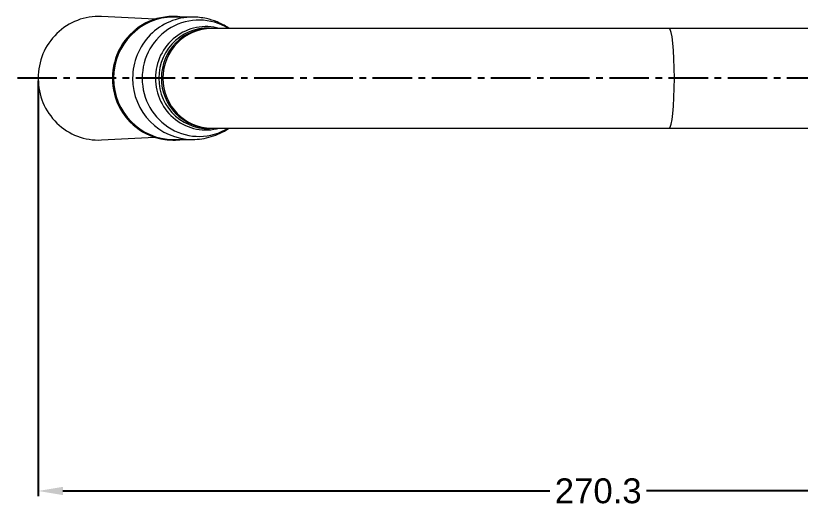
# Model space of a CAD drawing. Header units: millimetres. Extents: x 7392 to 8221, y 1108 to 2280.
# Drawn here: x 7788.4 to 7977.8, y 1972.3 to 2090.8 of the extents above; entities that cross this region are included whole.
import ezdxf

# ---------------------------------------------------------------- set-up
doc = ezdxf.new("R2010")
doc.units = ezdxf.units.MM
doc.linetypes.add('CENTER2', pattern=[28.575, 19.05, -3.175, 3.175, -3.175])
doc.layers.add('CENTER', color=1, linetype='CENTER2')
doc.layers.add('DIM', color=3, linetype='Continuous', lineweight=9)
doc.styles.get("Standard").update_dxf_attribs({"font": 'arial.ttf'})
doc.dimstyles.new('사본(2) STANDARD', dxfattribs={"dimscale": 0, "dimtxt": 4, "dimasz": 4, "dimexe": 1.25, "dimexo": 0.625, "dimgap": 1.5, "dimtad": 3, "dimtih": 1, "dimtoh": 1, "dimdec": 1, "dimzin": 9, "dimdsep": 46, "dimtxsty": 'Standard', "dimcen": 2.5, "dimclrd": 3, "dimclre": 3, "dimclrt": 4, "dimadec": 0, "dimazin": 0, "dimtfac": 1, "dimtdec": 1, "dimtmove": 0, "dimatfit": 3, "dimfxl": 1.25, "dimtfill": 1, "dimtolj": 1, "dimtzin": 0, "dimarcsym": 0})

# ---------------------------------------------------------------- blocks, each defined once
blk = doc.blocks.new('*D17')
at = {"layer": 'Defpoints', "color": 0, "transparency": 16777216}
for p in [(7793.83, 2075.74), (8064.18, 2075.55), (7793.83, 1976.21)]:
    blk.add_point(p, dxfattribs=at)
at = {"layer": 'DIM', "color": 3, "lineweight": -2, "transparency": 16777216}
for p, q in [((7793.83, 2075.12), (7793.83, 1974.96)), ((8064.18, 2074.93), (8064.18, 1974.96)), ((7799.83, 1976.21), (7917.33, 1976.21)), ((8058.18, 1976.21), (7940.68, 1976.21))]:
    blk.add_line(p, q, dxfattribs=at)
at = {"layer": 'DIM', "color": 3, "transparency": 16777216}
for points in [[(7799.83, 1977.21), (7799.83, 1975.21), (7793.83, 1976.21)], [(8058.18, 1977.21), (8058.18, 1975.21), (8064.18, 1976.21)]]:
    blk.add_solid(points, dxfattribs=at)
at = {"layer": 'DIM', "color": 4, "transparency": 16777216, "insert": (7929.01, 1976.21), "char_height": 6, "attachment_point": 5, "bg_fill": 3, "box_fill_scale": 1.1, "bg_fill_color": 256, "bg_fill_true_color": 13158600, "bg_fill_transparency": 0}
blk.add_mtext('\\A1;270.3', dxfattribs=at)

msp = doc.modelspace()

# ---------------------------------------------------------------- linework, layer by layer
at = {"linetype": 'Continuous', "lineweight": 18, "extrusion": (0, 0, -1)}
for p, q in [((7822.02, 2089.96), (7809.12, 2090.61)), ((7826.48, 2090.63), (7826.33, 2090.63)), ((7831.08, 2090.48), (7826.48, 2090.48)), ((7835.7, 2087.73), (7835.32, 2087.73)), ((7946.14, 2087.73), (7835.7, 2087.73)), ((8037.48, 2087.73), (7946.14, 2087.73)), ((7835.32, 2063.73), (7835.7, 2063.73)), ((7835.7, 2063.73), (7946.14, 2063.73)), ((7946.14, 2063.73), (8037.48, 2063.73)), ((7809.12, 2060.85), (7822.02, 2061.5)), ((7826.33, 2060.83), (7826.48, 2060.83)), ((7826.48, 2060.98), (7831.08, 2060.98))]:
    msp.add_line(p, q, dxfattribs=at)
at = {"linetype": 'Continuous', "lineweight": 18}
for centre, major_axis, start_param, end_param in [((7808.41, 2075.73), (0, 14.9), 6.234049, 7.853982), ((7826.33, 2075.73), (0, 14.9), 0, 3.141593), ((7826.48, 2075.73), (0, -14.9), 3.141593, 6.283185), ((7826.48, 2075.73), (0, -14.9), 2.99956, 3.141593), ((7826.48, 2075.73), (0, 14.75), 0.000035, 1.570796), ((7808.41, 2075.73), (0, 14.9), 1.570796, 3.190729), ((7826.48, 2075.73), (0, 14.75), 1.570796, 3.141557), ((7826.48, 2075.73), (0, -14.9), 0, 0.142033)]:
    msp.add_ellipse(centre, major_axis=major_axis, ratio=0.978148, start_param=start_param, end_param=end_param, dxfattribs=at)
at = {"linetype": 'Continuous', "lineweight": 13}
for centre, major_axis, ratio, start_param, end_param in [((7831.08, 2075.73), (0, -14.75), 0.978148, 3.137715, 4.712389), ((7832.67, 2075.73), (0, 14.02), 0.978148, 5.740328, 7.853982), ((7834.33, 2075.73), (0, -12.46), 0.978148, 2.869256, 4.712389), ((7834.82, 2075.73), (0, -12.12), 0.978148, 3.003657, 4.712389), ((7835.32, 2075.73), (0, 12), 0.978148, 0, 1.570796), ((7835.7, 2075.73), (0, -12), 0.978148, 3.141593, 4.712389), ((7946.14, 2075.73), (0, 12), 0.104528, 4.712389, 6.283185), ((7831.08, 2075.73), (0, -14.75), 0.978148, 4.712389, 6.282302), ((7832.67, 2075.73), (0, 14.02), 0.978148, 1.570796, 3.68445), ((7834.33, 2075.73), (0, -12.46), 0.978148, 4.712389, 6.555522), ((7834.82, 2075.73), (0, -12.12), 0.978148, 4.712389, 6.421121), ((7835.32, 2075.73), (0, 12), 0.978148, 1.570796, 3.141593), ((7835.7, 2075.73), (0, -12), 0.978148, 4.712389, 6.283185), ((7946.14, 2075.73), (0, 12), 0.104528, 3.141593, 4.712389)]:
    msp.add_ellipse(centre, major_axis=major_axis, ratio=ratio, start_param=start_param, end_param=end_param, dxfattribs=at)
at = {"linetype": 'Continuous', "lineweight": 18}
for points, knots in [([(7839.97, 2087.73), (7839.56, 2088.01), (7838.61, 2088.6), (7836.8, 2089.47), (7834.23, 2090.26), (7832.23, 2090.48), (7831.08, 2090.48)], [0, 0, 0, 0, 0.154067, 0.352165, 0.637853, 1, 1, 1, 1]), ([(7831.07, 2060.98), (7831.84, 2060.98), (7833.36, 2061.09), (7835.63, 2061.59), (7837.79, 2062.41), (7839.19, 2063.2), (7839.89, 2063.67), (7839.95, 2063.72)], [0, 0, 0, 0, 0.242956, 0.490383, 0.734931, 0.975859, 1, 1, 1, 1])]:
    msp.add_open_spline(points, degree=3, knots=knots, dxfattribs=at)
at = {"layer": 'CENTER', "color": 1, "linetype": 'CENTER2', "ltscale": 0.5, "extrusion": (0, 0, -1)}
msp.add_line((8069.82, 2075.73), (7788.43, 2075.73), dxfattribs=at)

# ---------------------------------------------------------------- next in the draw order: dimensions: what is measured, and where the dimension line sits
at = {"layer": 'DIM'}
dim = msp.add_linear_dim(base=(7793.8335, 1976.2125), p1=(8064.182, 2075.5511), p2=(7793.8335, 2075.7411), dimstyle='사본(2) STANDARD', override={"dimscale": 1, "dimtxt": 6, "dimasz": 6, "dimtad": 0}, dxfattribs=at)
dim.commit()
dim.dimension.update_dxf_attribs({"geometry": '*D17', "text_midpoint": (7929.0078, 1976.2125)})

doc.saveas('drawing.dxf')
